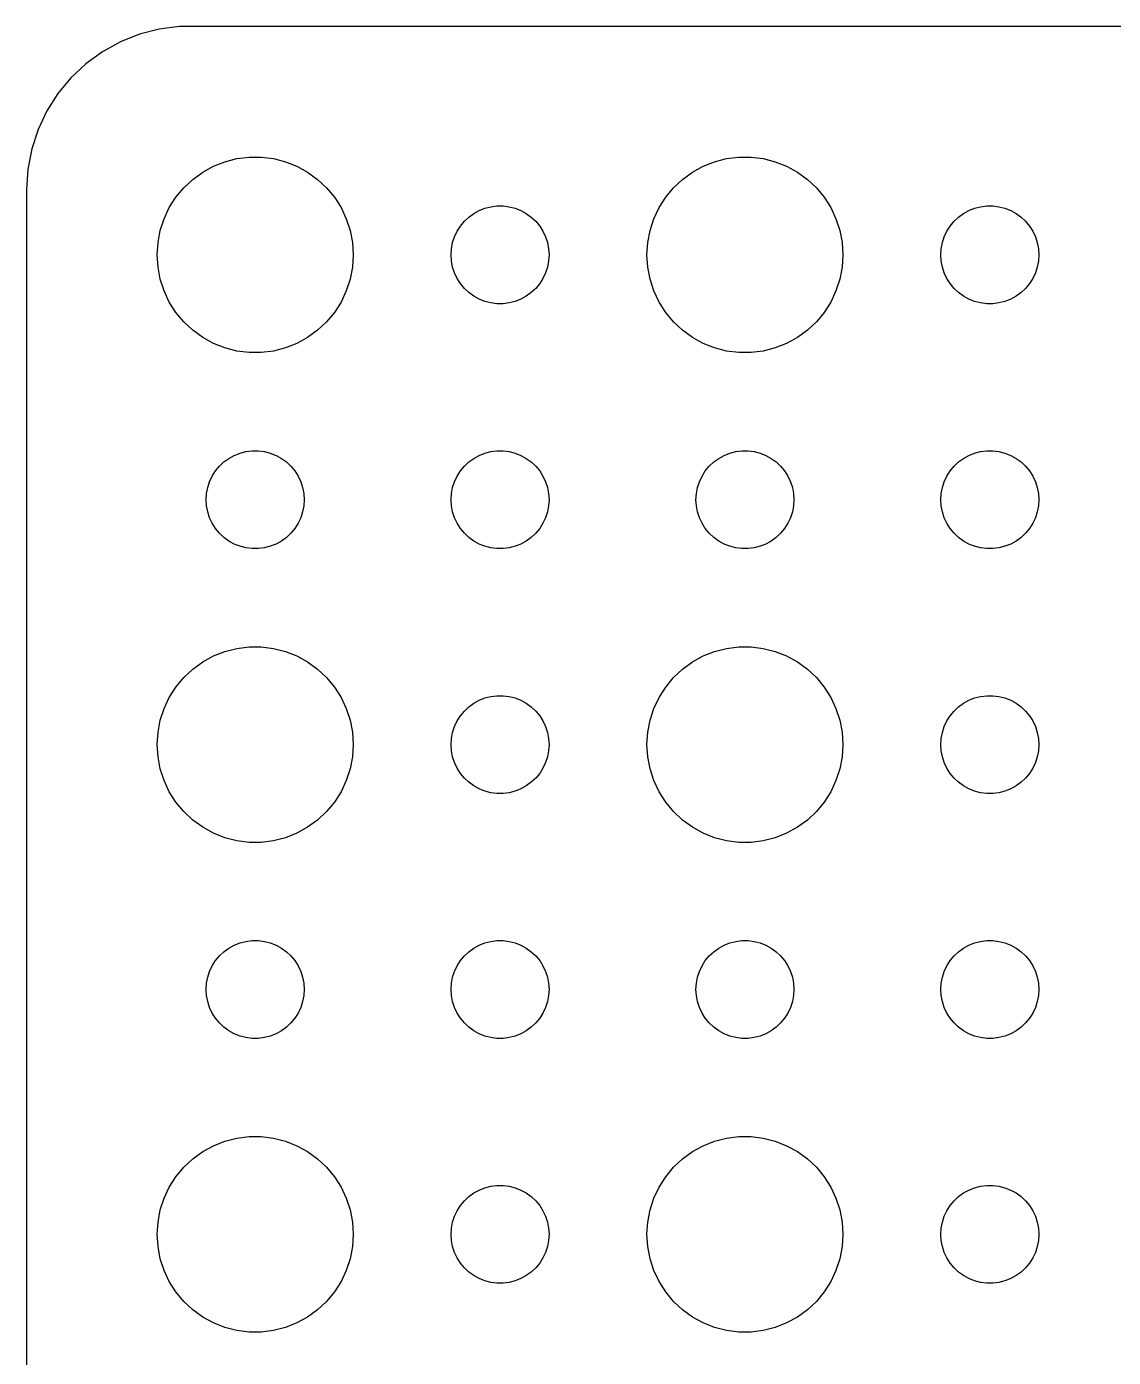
# Model space of a CAD drawing. Header units: metres. Extents: x -150 to 150, y -149 to 149.
# Drawn here: x -149.5 to -116.22, y 108.73 to 149.49 of the extents above; entities that cross this region are included whole.
import ezdxf

# ---------------------------------------------------------------- set-up
doc = ezdxf.new("R2010")
doc.units = ezdxf.units.M

msp = doc.modelspace()

# ---------------------------------------------------------------- linework, layer by layer
for p, q in [((-146.045, 149.255), (-146.629, 149.024)), ((-145.437, 149.411), (-146.045, 149.255)), ((-144.814, 149.49), (-145.437, 149.411)), ((144.814, 149.49), (-144.814, 149.49)), ((-146.629, 149.024), (-147.179, 148.722)), ((-147.179, 148.722), (-147.687, 148.353)), ((-147.687, 148.353), (-148.145, 147.923)), ((-148.145, 147.923), (-148.545, 147.439)), ((-148.545, 147.439), (-148.882, 146.909)), ((-148.882, 146.909), (-149.149, 146.341)), ((-149.149, 146.341), (-149.343, 145.743)), ((-149.343, 145.743), (-149.461, 145.127)), ((-149.461, 145.127), (-149.5, 144.5)), ((-144.107, 145.033), (-143.777, 145.214)), ((-143.777, 145.214), (-143.427, 145.353)), ((-143.427, 145.353), (-143.062, 145.447)), ((-143.062, 145.447), (-142.688, 145.494)), ((-142.688, 145.494), (-142.312, 145.494)), ((-142.312, 145.494), (-141.938, 145.447)), ((-141.938, 145.447), (-141.573, 145.353)), ((-141.573, 145.353), (-141.223, 145.214)), ((-141.223, 145.214), (-140.893, 145.033)), ((-129.107, 145.033), (-128.777, 145.214)), ((-128.777, 145.214), (-128.427, 145.353)), ((-128.427, 145.353), (-128.062, 145.447)), ((-128.062, 145.447), (-127.688, 145.494)), ((-127.688, 145.494), (-127.312, 145.494)), ((-127.312, 145.494), (-126.938, 145.447)), ((-126.938, 145.447), (-126.573, 145.353)), ((-126.573, 145.353), (-126.223, 145.214)), ((-126.223, 145.214), (-125.893, 145.033)), ((-144.687, 144.554), (-144.412, 144.812)), ((-144.412, 144.812), (-144.107, 145.033)), ((-140.893, 145.033), (-140.588, 144.812)), ((-140.588, 144.812), (-140.313, 144.554)), ((-129.687, 144.554), (-129.412, 144.812)), ((-129.412, 144.812), (-129.107, 145.033)), ((-125.893, 145.033), (-125.588, 144.812)), ((-125.588, 144.812), (-125.313, 144.554)), ((-149.5, 144.5), (-149.5, -144.5)), ((-144.927, 144.263), (-144.687, 144.554)), ((-140.313, 144.554), (-140.073, 144.263)), ((-129.927, 144.263), (-129.687, 144.554)), ((-125.313, 144.554), (-125.073, 144.263)), ((-145.289, 143.604), (-145.129, 143.945)), ((-145.129, 143.945), (-144.927, 144.263)), ((-140.073, 144.263), (-139.871, 143.945)), ((-139.871, 143.945), (-139.711, 143.604)), ((-135.639, 143.857), (-135.464, 143.927)), ((-135.464, 143.927), (-135.281, 143.973)), ((-135.281, 143.973), (-135.094, 143.997)), ((-135.094, 143.997), (-134.906, 143.997)), ((-134.906, 143.997), (-134.719, 143.973)), ((-134.719, 143.973), (-134.536, 143.927)), ((-134.536, 143.927), (-134.361, 143.857)), ((-130.289, 143.604), (-130.129, 143.945)), ((-130.129, 143.945), (-129.927, 144.263)), ((-125.073, 144.263), (-124.871, 143.945)), ((-124.871, 143.945), (-124.711, 143.604)), ((-120.639, 143.857), (-120.464, 143.927)), ((-120.464, 143.927), (-120.281, 143.973)), ((-120.281, 143.973), (-120.094, 143.997)), ((-120.094, 143.997), (-119.906, 143.997)), ((-119.906, 143.997), (-119.719, 143.973)), ((-119.719, 143.973), (-119.536, 143.927)), ((-119.536, 143.927), (-119.361, 143.857)), ((-145.406, 143.246), (-145.289, 143.604)), ((-139.711, 143.604), (-139.594, 143.246)), ((-136.214, 143.382), (-136.093, 143.527)), ((-136.093, 143.527), (-135.956, 143.656)), ((-135.956, 143.656), (-135.804, 143.766)), ((-135.804, 143.766), (-135.639, 143.857)), ((-134.361, 143.857), (-134.196, 143.766)), ((-134.196, 143.766), (-134.044, 143.656)), ((-134.044, 143.656), (-133.907, 143.527)), ((-133.907, 143.527), (-133.786, 143.382)), ((-130.406, 143.246), (-130.289, 143.604)), ((-124.711, 143.604), (-124.594, 143.246)), ((-121.214, 143.382), (-121.093, 143.527)), ((-121.093, 143.527), (-120.956, 143.656)), ((-120.956, 143.656), (-120.804, 143.766)), ((-120.804, 143.766), (-120.639, 143.857)), ((-119.361, 143.857), (-119.196, 143.766)), ((-119.196, 143.766), (-119.044, 143.656)), ((-119.044, 143.656), (-118.907, 143.527)), ((-118.907, 143.527), (-118.786, 143.382)), ((-145.476, 142.876), (-145.406, 143.246)), ((-139.594, 143.246), (-139.524, 142.876)), ((-136.395, 143.052), (-136.314, 143.223)), ((-136.314, 143.223), (-136.214, 143.382)), ((-133.786, 143.382), (-133.686, 143.223)), ((-133.686, 143.223), (-133.605, 143.052)), ((-130.476, 142.876), (-130.406, 143.246)), ((-124.594, 143.246), (-124.524, 142.876)), ((-121.395, 143.052), (-121.314, 143.223)), ((-121.314, 143.223), (-121.214, 143.382)), ((-118.786, 143.382), (-118.686, 143.223)), ((-118.686, 143.223), (-118.605, 143.052)), ((-145.5, 142.5), (-145.476, 142.876)), ((-139.524, 142.876), (-139.5, 142.5)), ((-136.5, 142.5), (-136.488, 142.688)), ((-136.488, 142.688), (-136.453, 142.873)), ((-136.453, 142.873), (-136.395, 143.052)), ((-133.605, 143.052), (-133.547, 142.873)), ((-133.547, 142.873), (-133.512, 142.688)), ((-133.512, 142.688), (-133.5, 142.5)), ((-130.5, 142.5), (-130.476, 142.876)), ((-124.524, 142.876), (-124.5, 142.5)), ((-121.5, 142.5), (-121.488, 142.688)), ((-121.488, 142.688), (-121.453, 142.873)), ((-121.453, 142.873), (-121.395, 143.052)), ((-118.605, 143.052), (-118.547, 142.873)), ((-118.547, 142.873), (-118.512, 142.688)), ((-118.512, 142.688), (-118.5, 142.5)), ((-145.476, 142.124), (-145.5, 142.5)), ((-139.5, 142.5), (-139.524, 142.124)), ((-136.488, 142.312), (-136.5, 142.5)), ((-136.453, 142.127), (-136.488, 142.312)), ((-133.512, 142.312), (-133.547, 142.127)), ((-133.5, 142.5), (-133.512, 142.312)), ((-130.476, 142.124), (-130.5, 142.5)), ((-124.5, 142.5), (-124.524, 142.124)), ((-121.488, 142.312), (-121.5, 142.5)), ((-121.453, 142.127), (-121.488, 142.312)), ((-118.512, 142.312), (-118.547, 142.127)), ((-118.5, 142.5), (-118.512, 142.312)), ((-145.406, 141.754), (-145.476, 142.124)), ((-139.524, 142.124), (-139.594, 141.754)), ((-136.395, 141.948), (-136.453, 142.127)), ((-136.314, 141.777), (-136.395, 141.948)), ((-133.605, 141.948), (-133.686, 141.777)), ((-133.547, 142.127), (-133.605, 141.948)), ((-130.406, 141.754), (-130.476, 142.124)), ((-124.524, 142.124), (-124.594, 141.754)), ((-121.395, 141.948), (-121.453, 142.127)), ((-121.314, 141.777), (-121.395, 141.948)), ((-118.605, 141.948), (-118.686, 141.777)), ((-118.547, 142.127), (-118.605, 141.948)), ((-145.289, 141.396), (-145.406, 141.754)), ((-139.594, 141.754), (-139.711, 141.396)), ((-136.214, 141.618), (-136.314, 141.777)), ((-136.093, 141.473), (-136.214, 141.618)), ((-135.956, 141.344), (-136.093, 141.473)), ((-133.907, 141.473), (-134.044, 141.344)), ((-133.786, 141.618), (-133.907, 141.473)), ((-133.686, 141.777), (-133.786, 141.618)), ((-130.289, 141.396), (-130.406, 141.754)), ((-124.594, 141.754), (-124.711, 141.396)), ((-121.214, 141.618), (-121.314, 141.777)), ((-121.093, 141.473), (-121.214, 141.618)), ((-120.956, 141.344), (-121.093, 141.473)), ((-118.907, 141.473), (-119.044, 141.344)), ((-118.786, 141.618), (-118.907, 141.473)), ((-118.686, 141.777), (-118.786, 141.618)), ((-145.129, 141.055), (-145.289, 141.396)), ((-144.927, 140.737), (-145.129, 141.055)), ((-139.871, 141.055), (-140.073, 140.737)), ((-139.711, 141.396), (-139.871, 141.055)), ((-135.804, 141.234), (-135.956, 141.344)), ((-135.639, 141.143), (-135.804, 141.234)), ((-135.464, 141.073), (-135.639, 141.143)), ((-135.281, 141.027), (-135.464, 141.073)), ((-135.094, 141.003), (-135.281, 141.027)), ((-134.719, 141.027), (-134.906, 141.003)), ((-134.536, 141.073), (-134.719, 141.027)), ((-134.361, 141.143), (-134.536, 141.073)), ((-134.196, 141.234), (-134.361, 141.143)), ((-134.044, 141.344), (-134.196, 141.234)), ((-130.129, 141.055), (-130.289, 141.396)), ((-129.927, 140.737), (-130.129, 141.055)), ((-124.871, 141.055), (-125.073, 140.737)), ((-124.711, 141.396), (-124.871, 141.055)), ((-120.804, 141.234), (-120.956, 141.344)), ((-120.639, 141.143), (-120.804, 141.234)), ((-120.464, 141.073), (-120.639, 141.143)), ((-120.281, 141.027), (-120.464, 141.073)), ((-120.094, 141.003), (-120.281, 141.027)), ((-119.719, 141.027), (-119.906, 141.003)), ((-119.536, 141.073), (-119.719, 141.027)), ((-119.361, 141.143), (-119.536, 141.073)), ((-119.196, 141.234), (-119.361, 141.143)), ((-119.044, 141.344), (-119.196, 141.234)), ((-144.687, 140.446), (-144.927, 140.737)), ((-140.073, 140.737), (-140.313, 140.446)), ((-134.906, 141.003), (-135.094, 141.003)), ((-129.687, 140.446), (-129.927, 140.737)), ((-125.073, 140.737), (-125.313, 140.446)), ((-119.906, 141.003), (-120.094, 141.003)), ((-144.412, 140.188), (-144.687, 140.446)), ((-140.313, 140.446), (-140.588, 140.188)), ((-129.412, 140.188), (-129.687, 140.446)), ((-125.313, 140.446), (-125.588, 140.188)), ((-144.107, 139.967), (-144.412, 140.188)), ((-143.777, 139.786), (-144.107, 139.967)), ((-140.893, 139.967), (-141.223, 139.786)), ((-140.588, 140.188), (-140.893, 139.967)), ((-129.107, 139.967), (-129.412, 140.188)), ((-128.777, 139.786), (-129.107, 139.967)), ((-125.893, 139.967), (-126.223, 139.786)), ((-125.588, 140.188), (-125.893, 139.967)), ((-143.427, 139.647), (-143.777, 139.786)), ((-143.062, 139.553), (-143.427, 139.647)), ((-142.688, 139.506), (-143.062, 139.553)), ((-142.312, 139.506), (-142.688, 139.506)), ((-141.938, 139.553), (-142.312, 139.506)), ((-141.573, 139.647), (-141.938, 139.553)), ((-141.223, 139.786), (-141.573, 139.647)), ((-128.427, 139.647), (-128.777, 139.786)), ((-128.062, 139.553), (-128.427, 139.647)), ((-127.688, 139.506), (-128.062, 139.553)), ((-127.312, 139.506), (-127.688, 139.506)), ((-126.938, 139.553), (-127.312, 139.506)), ((-126.573, 139.647), (-126.938, 139.553)), ((-126.223, 139.786), (-126.573, 139.647)), ((-143.593, 136.027), (-143.456, 136.156)), ((-143.456, 136.156), (-143.304, 136.266)), ((-143.304, 136.266), (-143.139, 136.357)), ((-143.139, 136.357), (-142.964, 136.427)), ((-142.964, 136.427), (-142.781, 136.473)), ((-142.781, 136.473), (-142.594, 136.497)), ((-142.594, 136.497), (-142.406, 136.497)), ((-142.406, 136.497), (-142.219, 136.473)), ((-142.219, 136.473), (-142.036, 136.427)), ((-142.036, 136.427), (-141.861, 136.357)), ((-141.861, 136.357), (-141.696, 136.266)), ((-141.696, 136.266), (-141.544, 136.156)), ((-141.544, 136.156), (-141.407, 136.027)), ((-136.093, 136.027), (-135.956, 136.156)), ((-135.956, 136.156), (-135.804, 136.266)), ((-135.804, 136.266), (-135.639, 136.357)), ((-135.639, 136.357), (-135.464, 136.427)), ((-135.464, 136.427), (-135.281, 136.473)), ((-135.281, 136.473), (-135.094, 136.497)), ((-135.094, 136.497), (-134.906, 136.497)), ((-134.906, 136.497), (-134.719, 136.473)), ((-134.719, 136.473), (-134.536, 136.427)), ((-134.536, 136.427), (-134.361, 136.357)), ((-134.361, 136.357), (-134.196, 136.266)), ((-134.196, 136.266), (-134.044, 136.156)), ((-134.044, 136.156), (-133.907, 136.027)), ((-128.593, 136.027), (-128.456, 136.156)), ((-128.456, 136.156), (-128.304, 136.266)), ((-128.304, 136.266), (-128.139, 136.357)), ((-128.139, 136.357), (-127.964, 136.427)), ((-127.964, 136.427), (-127.781, 136.473)), ((-127.781, 136.473), (-127.594, 136.497)), ((-127.594, 136.497), (-127.406, 136.497)), ((-127.406, 136.497), (-127.219, 136.473)), ((-127.219, 136.473), (-127.036, 136.427)), ((-127.036, 136.427), (-126.861, 136.357)), ((-126.861, 136.357), (-126.696, 136.266)), ((-126.696, 136.266), (-126.544, 136.156)), ((-126.544, 136.156), (-126.407, 136.027)), ((-121.093, 136.027), (-120.956, 136.156)), ((-120.956, 136.156), (-120.804, 136.266)), ((-120.804, 136.266), (-120.639, 136.357)), ((-120.639, 136.357), (-120.464, 136.427)), ((-120.464, 136.427), (-120.281, 136.473)), ((-120.281, 136.473), (-120.094, 136.497)), ((-120.094, 136.497), (-119.906, 136.497)), ((-119.906, 136.497), (-119.719, 136.473)), ((-119.719, 136.473), (-119.536, 136.427)), ((-119.536, 136.427), (-119.361, 136.357)), ((-119.361, 136.357), (-119.196, 136.266)), ((-119.196, 136.266), (-119.044, 136.156)), ((-119.044, 136.156), (-118.907, 136.027)), ((-143.814, 135.723), (-143.714, 135.882)), ((-143.714, 135.882), (-143.593, 136.027)), ((-141.407, 136.027), (-141.286, 135.882)), ((-141.286, 135.882), (-141.186, 135.723)), ((-136.314, 135.723), (-136.214, 135.882)), ((-136.214, 135.882), (-136.093, 136.027)), ((-133.907, 136.027), (-133.786, 135.882)), ((-133.786, 135.882), (-133.686, 135.723)), ((-128.814, 135.723), (-128.714, 135.882)), ((-128.714, 135.882), (-128.593, 136.027)), ((-126.407, 136.027), (-126.286, 135.882)), ((-126.286, 135.882), (-126.186, 135.723)), ((-121.314, 135.723), (-121.214, 135.882)), ((-121.214, 135.882), (-121.093, 136.027)), ((-118.907, 136.027), (-118.786, 135.882)), ((-118.786, 135.882), (-118.686, 135.723)), ((-143.988, 135.188), (-143.953, 135.373)), ((-143.953, 135.373), (-143.895, 135.552)), ((-143.895, 135.552), (-143.814, 135.723)), ((-141.186, 135.723), (-141.105, 135.552)), ((-141.105, 135.552), (-141.047, 135.373)), ((-141.047, 135.373), (-141.012, 135.188)), ((-136.488, 135.188), (-136.453, 135.373)), ((-136.453, 135.373), (-136.395, 135.552)), ((-136.395, 135.552), (-136.314, 135.723)), ((-133.686, 135.723), (-133.605, 135.552)), ((-133.605, 135.552), (-133.547, 135.373)), ((-133.547, 135.373), (-133.512, 135.188)), ((-128.988, 135.188), (-128.953, 135.373)), ((-128.953, 135.373), (-128.895, 135.552)), ((-128.895, 135.552), (-128.814, 135.723)), ((-126.186, 135.723), (-126.105, 135.552)), ((-126.105, 135.552), (-126.047, 135.373)), ((-126.047, 135.373), (-126.012, 135.188)), ((-121.488, 135.188), (-121.453, 135.373)), ((-121.453, 135.373), (-121.395, 135.552)), ((-121.395, 135.552), (-121.314, 135.723)), ((-118.686, 135.723), (-118.605, 135.552)), ((-118.605, 135.552), (-118.547, 135.373)), ((-118.547, 135.373), (-118.512, 135.188)), ((-144, 135), (-143.988, 135.188)), ((-143.988, 134.812), (-144, 135)), ((-141.012, 135.188), (-141, 135)), ((-141, 135), (-141.012, 134.812)), ((-136.5, 135), (-136.488, 135.188)), ((-136.488, 134.812), (-136.5, 135)), ((-133.512, 135.188), (-133.5, 135)), ((-133.5, 135), (-133.512, 134.812)), ((-129, 135), (-128.988, 135.188)), ((-128.988, 134.812), (-129, 135)), ((-126.012, 135.188), (-126, 135)), ((-126, 135), (-126.012, 134.812)), ((-121.5, 135), (-121.488, 135.188)), ((-121.488, 134.812), (-121.5, 135)), ((-118.512, 135.188), (-118.5, 135)), ((-118.5, 135), (-118.512, 134.812)), ((-143.953, 134.627), (-143.988, 134.812)), ((-143.895, 134.448), (-143.953, 134.627)), ((-141.047, 134.627), (-141.105, 134.448)), ((-141.012, 134.812), (-141.047, 134.627)), ((-136.453, 134.627), (-136.488, 134.812)), ((-136.395, 134.448), (-136.453, 134.627)), ((-133.547, 134.627), (-133.605, 134.448)), ((-133.512, 134.812), (-133.547, 134.627)), ((-128.953, 134.627), (-128.988, 134.812)), ((-128.895, 134.448), (-128.953, 134.627)), ((-126.047, 134.627), (-126.105, 134.448)), ((-126.012, 134.812), (-126.047, 134.627)), ((-121.453, 134.627), (-121.488, 134.812)), ((-121.395, 134.448), (-121.453, 134.627)), ((-118.547, 134.627), (-118.605, 134.448)), ((-118.512, 134.812), (-118.547, 134.627)), ((-143.814, 134.277), (-143.895, 134.448)), ((-143.714, 134.118), (-143.814, 134.277)), ((-143.593, 133.973), (-143.714, 134.118)), ((-141.286, 134.118), (-141.407, 133.973)), ((-141.186, 134.277), (-141.286, 134.118)), ((-141.105, 134.448), (-141.186, 134.277)), ((-136.314, 134.277), (-136.395, 134.448)), ((-136.214, 134.118), (-136.314, 134.277)), ((-136.093, 133.973), (-136.214, 134.118)), ((-133.786, 134.118), (-133.907, 133.973)), ((-133.686, 134.277), (-133.786, 134.118)), ((-133.605, 134.448), (-133.686, 134.277)), ((-128.814, 134.277), (-128.895, 134.448)), ((-128.714, 134.118), (-128.814, 134.277)), ((-128.593, 133.973), (-128.714, 134.118)), ((-126.286, 134.118), (-126.407, 133.973)), ((-126.186, 134.277), (-126.286, 134.118)), ((-126.105, 134.448), (-126.186, 134.277)), ((-121.314, 134.277), (-121.395, 134.448)), ((-121.214, 134.118), (-121.314, 134.277)), ((-121.093, 133.973), (-121.214, 134.118)), ((-118.786, 134.118), (-118.907, 133.973)), ((-118.686, 134.277), (-118.786, 134.118)), ((-118.605, 134.448), (-118.686, 134.277)), ((-143.456, 133.844), (-143.593, 133.973)), ((-143.304, 133.734), (-143.456, 133.844)), ((-143.139, 133.643), (-143.304, 133.734)), ((-141.696, 133.734), (-141.861, 133.643)), ((-141.544, 133.844), (-141.696, 133.734)), ((-141.407, 133.973), (-141.544, 133.844)), ((-135.956, 133.844), (-136.093, 133.973)), ((-135.804, 133.734), (-135.956, 133.844)), ((-135.639, 133.643), (-135.804, 133.734)), ((-134.196, 133.734), (-134.361, 133.643)), ((-134.044, 133.844), (-134.196, 133.734)), ((-133.907, 133.973), (-134.044, 133.844)), ((-128.456, 133.844), (-128.593, 133.973)), ((-128.304, 133.734), (-128.456, 133.844)), ((-128.139, 133.643), (-128.304, 133.734)), ((-126.696, 133.734), (-126.861, 133.643)), ((-126.544, 133.844), (-126.696, 133.734)), ((-126.407, 133.973), (-126.544, 133.844)), ((-120.956, 133.844), (-121.093, 133.973)), ((-120.804, 133.734), (-120.956, 133.844)), ((-120.639, 133.643), (-120.804, 133.734)), ((-119.196, 133.734), (-119.361, 133.643)), ((-119.044, 133.844), (-119.196, 133.734)), ((-118.907, 133.973), (-119.044, 133.844)), ((-142.964, 133.573), (-143.139, 133.643)), ((-142.781, 133.527), (-142.964, 133.573)), ((-142.594, 133.503), (-142.781, 133.527)), ((-142.406, 133.503), (-142.594, 133.503)), ((-142.219, 133.527), (-142.406, 133.503)), ((-142.036, 133.573), (-142.219, 133.527)), ((-141.861, 133.643), (-142.036, 133.573)), ((-135.464, 133.573), (-135.639, 133.643)), ((-135.281, 133.527), (-135.464, 133.573)), ((-135.094, 133.503), (-135.281, 133.527)), ((-134.906, 133.503), (-135.094, 133.503)), ((-134.719, 133.527), (-134.906, 133.503)), ((-134.536, 133.573), (-134.719, 133.527)), ((-134.361, 133.643), (-134.536, 133.573)), ((-127.964, 133.573), (-128.139, 133.643)), ((-127.781, 133.527), (-127.964, 133.573)), ((-127.594, 133.503), (-127.781, 133.527)), ((-127.406, 133.503), (-127.594, 133.503)), ((-127.219, 133.527), (-127.406, 133.503)), ((-127.036, 133.573), (-127.219, 133.527)), ((-126.861, 133.643), (-127.036, 133.573)), ((-120.464, 133.573), (-120.639, 133.643)), ((-120.281, 133.527), (-120.464, 133.573)), ((-120.094, 133.503), (-120.281, 133.527)), ((-119.906, 133.503), (-120.094, 133.503)), ((-119.719, 133.527), (-119.906, 133.503)), ((-119.536, 133.573), (-119.719, 133.527)), ((-119.361, 133.643), (-119.536, 133.573)), ((-143.427, 130.353), (-143.062, 130.447)), ((-143.062, 130.447), (-142.688, 130.494)), ((-142.688, 130.494), (-142.312, 130.494)), ((-142.312, 130.494), (-141.938, 130.447)), ((-141.938, 130.447), (-141.573, 130.353)), ((-128.427, 130.353), (-128.062, 130.447)), ((-128.062, 130.447), (-127.688, 130.494)), ((-127.688, 130.494), (-127.312, 130.494)), ((-127.312, 130.494), (-126.938, 130.447)), ((-126.938, 130.447), (-126.573, 130.353)), ((-144.412, 129.812), (-144.107, 130.033)), ((-144.107, 130.033), (-143.777, 130.214)), ((-143.777, 130.214), (-143.427, 130.353)), ((-141.573, 130.353), (-141.223, 130.214)), ((-141.223, 130.214), (-140.893, 130.033)), ((-140.893, 130.033), (-140.588, 129.812)), ((-129.412, 129.812), (-129.107, 130.033)), ((-129.107, 130.033), (-128.777, 130.214)), ((-128.777, 130.214), (-128.427, 130.353)), ((-126.573, 130.353), (-126.223, 130.214)), ((-126.223, 130.214), (-125.893, 130.033)), ((-125.893, 130.033), (-125.588, 129.812)), ((-144.687, 129.554), (-144.412, 129.812)), ((-140.588, 129.812), (-140.313, 129.554)), ((-129.687, 129.554), (-129.412, 129.812)), ((-125.588, 129.812), (-125.313, 129.554)), ((-145.129, 128.945), (-144.927, 129.263)), ((-144.927, 129.263), (-144.687, 129.554)), ((-140.313, 129.554), (-140.073, 129.263)), ((-140.073, 129.263), (-139.871, 128.945)), ((-130.129, 128.945), (-129.927, 129.263)), ((-129.927, 129.263), (-129.687, 129.554)), ((-125.313, 129.554), (-125.073, 129.263)), ((-125.073, 129.263), (-124.871, 128.945)), ((-145.289, 128.604), (-145.129, 128.945)), ((-139.871, 128.945), (-139.711, 128.604)), ((-135.804, 128.766), (-135.639, 128.857)), ((-135.639, 128.857), (-135.464, 128.927)), ((-135.464, 128.927), (-135.281, 128.973)), ((-135.281, 128.973), (-135.094, 128.997)), ((-135.094, 128.997), (-134.906, 128.997)), ((-134.906, 128.997), (-134.719, 128.973)), ((-134.719, 128.973), (-134.536, 128.927)), ((-134.536, 128.927), (-134.361, 128.857)), ((-134.361, 128.857), (-134.196, 128.766)), ((-130.289, 128.604), (-130.129, 128.945)), ((-124.871, 128.945), (-124.711, 128.604)), ((-120.804, 128.766), (-120.639, 128.857)), ((-120.639, 128.857), (-120.464, 128.927)), ((-120.464, 128.927), (-120.281, 128.973)), ((-120.281, 128.973), (-120.094, 128.997)), ((-120.094, 128.997), (-119.906, 128.997)), ((-119.906, 128.997), (-119.719, 128.973)), ((-119.719, 128.973), (-119.536, 128.927)), ((-119.536, 128.927), (-119.361, 128.857)), ((-119.361, 128.857), (-119.196, 128.766)), ((-145.406, 128.246), (-145.289, 128.604)), ((-139.711, 128.604), (-139.594, 128.246)), ((-136.214, 128.382), (-136.093, 128.527)), ((-136.093, 128.527), (-135.956, 128.656)), ((-135.956, 128.656), (-135.804, 128.766)), ((-134.196, 128.766), (-134.044, 128.656)), ((-134.044, 128.656), (-133.907, 128.527)), ((-133.907, 128.527), (-133.786, 128.382)), ((-130.406, 128.246), (-130.289, 128.604)), ((-124.711, 128.604), (-124.594, 128.246)), ((-121.214, 128.382), (-121.093, 128.527)), ((-121.093, 128.527), (-120.956, 128.656)), ((-120.956, 128.656), (-120.804, 128.766)), ((-119.196, 128.766), (-119.044, 128.656)), ((-119.044, 128.656), (-118.907, 128.527)), ((-118.907, 128.527), (-118.786, 128.382)), ((-145.476, 127.876), (-145.406, 128.246)), ((-139.594, 128.246), (-139.524, 127.876)), ((-136.453, 127.873), (-136.395, 128.052)), ((-136.395, 128.052), (-136.314, 128.223)), ((-136.314, 128.223), (-136.214, 128.382)), ((-133.786, 128.382), (-133.686, 128.223)), ((-133.686, 128.223), (-133.605, 128.052)), ((-133.605, 128.052), (-133.547, 127.873)), ((-130.476, 127.876), (-130.406, 128.246)), ((-124.594, 128.246), (-124.524, 127.876)), ((-121.453, 127.873), (-121.395, 128.052)), ((-121.395, 128.052), (-121.314, 128.223)), ((-121.314, 128.223), (-121.214, 128.382)), ((-118.786, 128.382), (-118.686, 128.223)), ((-118.686, 128.223), (-118.605, 128.052)), ((-118.605, 128.052), (-118.547, 127.873)), ((-145.5, 127.5), (-145.476, 127.876)), ((-139.524, 127.876), (-139.5, 127.5)), ((-136.5, 127.5), (-136.488, 127.688)), ((-136.488, 127.688), (-136.453, 127.873)), ((-133.547, 127.873), (-133.512, 127.688)), ((-133.512, 127.688), (-133.5, 127.5)), ((-130.5, 127.5), (-130.476, 127.876)), ((-124.524, 127.876), (-124.5, 127.5)), ((-121.5, 127.5), (-121.488, 127.688)), ((-121.488, 127.688), (-121.453, 127.873)), ((-118.547, 127.873), (-118.512, 127.688)), ((-118.512, 127.688), (-118.5, 127.5)), ((-145.476, 127.124), (-145.5, 127.5)), ((-139.5, 127.5), (-139.524, 127.124)), ((-136.488, 127.312), (-136.5, 127.5)), ((-136.453, 127.127), (-136.488, 127.312)), ((-133.512, 127.312), (-133.547, 127.127)), ((-133.5, 127.5), (-133.512, 127.312)), ((-130.476, 127.124), (-130.5, 127.5)), ((-124.5, 127.5), (-124.524, 127.124)), ((-121.488, 127.312), (-121.5, 127.5)), ((-121.453, 127.127), (-121.488, 127.312)), ((-118.512, 127.312), (-118.547, 127.127)), ((-118.5, 127.5), (-118.512, 127.312)), ((-145.406, 126.754), (-145.476, 127.124)), ((-139.524, 127.124), (-139.594, 126.754)), ((-136.395, 126.948), (-136.453, 127.127)), ((-136.314, 126.777), (-136.395, 126.948)), ((-136.214, 126.618), (-136.314, 126.777)), ((-133.686, 126.777), (-133.786, 126.618)), ((-133.605, 126.948), (-133.686, 126.777)), ((-133.547, 127.127), (-133.605, 126.948)), ((-130.406, 126.754), (-130.476, 127.124)), ((-124.524, 127.124), (-124.594, 126.754)), ((-121.395, 126.948), (-121.453, 127.127)), ((-121.314, 126.777), (-121.395, 126.948)), ((-121.214, 126.618), (-121.314, 126.777)), ((-118.686, 126.777), (-118.786, 126.618)), ((-118.605, 126.948), (-118.686, 126.777)), ((-118.547, 127.127), (-118.605, 126.948)), ((-145.289, 126.396), (-145.406, 126.754)), ((-145.129, 126.055), (-145.289, 126.396)), ((-139.711, 126.396), (-139.871, 126.055)), ((-139.594, 126.754), (-139.711, 126.396)), ((-136.093, 126.473), (-136.214, 126.618)), ((-135.956, 126.344), (-136.093, 126.473)), ((-133.907, 126.473), (-134.044, 126.344)), ((-133.786, 126.618), (-133.907, 126.473)), ((-130.289, 126.396), (-130.406, 126.754)), ((-130.129, 126.055), (-130.289, 126.396)), ((-124.711, 126.396), (-124.871, 126.055)), ((-124.594, 126.754), (-124.711, 126.396)), ((-121.093, 126.473), (-121.214, 126.618)), ((-120.956, 126.344), (-121.093, 126.473)), ((-118.907, 126.473), (-119.044, 126.344)), ((-118.786, 126.618), (-118.907, 126.473)), ((-144.927, 125.737), (-145.129, 126.055)), ((-139.871, 126.055), (-140.073, 125.737)), ((-135.804, 126.234), (-135.956, 126.344)), ((-135.639, 126.143), (-135.804, 126.234)), ((-135.464, 126.073), (-135.639, 126.143)), ((-135.281, 126.027), (-135.464, 126.073)), ((-135.094, 126.003), (-135.281, 126.027)), ((-134.906, 126.003), (-135.094, 126.003)), ((-134.719, 126.027), (-134.906, 126.003)), ((-134.536, 126.073), (-134.719, 126.027)), ((-134.361, 126.143), (-134.536, 126.073)), ((-134.196, 126.234), (-134.361, 126.143)), ((-134.044, 126.344), (-134.196, 126.234)), ((-129.927, 125.737), (-130.129, 126.055)), ((-124.871, 126.055), (-125.073, 125.737)), ((-120.804, 126.234), (-120.956, 126.344)), ((-120.639, 126.143), (-120.804, 126.234)), ((-120.464, 126.073), (-120.639, 126.143)), ((-120.281, 126.027), (-120.464, 126.073)), ((-120.094, 126.003), (-120.281, 126.027)), ((-119.906, 126.003), (-120.094, 126.003)), ((-119.719, 126.027), (-119.906, 126.003)), ((-119.536, 126.073), (-119.719, 126.027)), ((-119.361, 126.143), (-119.536, 126.073)), ((-119.196, 126.234), (-119.361, 126.143)), ((-119.044, 126.344), (-119.196, 126.234)), ((-144.687, 125.446), (-144.927, 125.737)), ((-140.073, 125.737), (-140.313, 125.446)), ((-129.687, 125.446), (-129.927, 125.737)), ((-125.073, 125.737), (-125.313, 125.446)), ((-144.412, 125.188), (-144.687, 125.446)), ((-144.107, 124.967), (-144.412, 125.188)), ((-140.588, 125.188), (-140.893, 124.967)), ((-140.313, 125.446), (-140.588, 125.188)), ((-129.412, 125.188), (-129.687, 125.446)), ((-129.107, 124.967), (-129.412, 125.188)), ((-125.588, 125.188), (-125.893, 124.967)), ((-125.313, 125.446), (-125.588, 125.188)), ((-143.777, 124.786), (-144.107, 124.967)), ((-143.427, 124.647), (-143.777, 124.786)), ((-141.223, 124.786), (-141.573, 124.647)), ((-140.893, 124.967), (-141.223, 124.786)), ((-128.777, 124.786), (-129.107, 124.967)), ((-128.427, 124.647), (-128.777, 124.786)), ((-126.223, 124.786), (-126.573, 124.647)), ((-125.893, 124.967), (-126.223, 124.786)), ((-143.062, 124.553), (-143.427, 124.647)), ((-142.688, 124.506), (-143.062, 124.553)), ((-142.312, 124.506), (-142.688, 124.506)), ((-141.938, 124.553), (-142.312, 124.506)), ((-141.573, 124.647), (-141.938, 124.553)), ((-128.062, 124.553), (-128.427, 124.647)), ((-127.688, 124.506), (-128.062, 124.553)), ((-127.312, 124.506), (-127.688, 124.506)), ((-126.938, 124.553), (-127.312, 124.506)), ((-126.573, 124.647), (-126.938, 124.553)), ((-142.964, 121.427), (-142.781, 121.473)), ((-142.781, 121.473), (-142.594, 121.497)), ((-142.594, 121.497), (-142.406, 121.497)), ((-142.406, 121.497), (-142.219, 121.473)), ((-142.219, 121.473), (-142.036, 121.427)), ((-135.464, 121.427), (-135.281, 121.473)), ((-135.281, 121.473), (-135.094, 121.497)), ((-135.094, 121.497), (-134.906, 121.497)), ((-134.906, 121.497), (-134.719, 121.473)), ((-134.719, 121.473), (-134.536, 121.427)), ((-127.964, 121.427), (-127.781, 121.473)), ((-127.781, 121.473), (-127.594, 121.497)), ((-127.594, 121.497), (-127.406, 121.497)), ((-127.406, 121.497), (-127.219, 121.473)), ((-127.219, 121.473), (-127.036, 121.427)), ((-120.464, 121.427), (-120.281, 121.473)), ((-120.281, 121.473), (-120.094, 121.497)), ((-120.094, 121.497), (-119.906, 121.497)), ((-119.906, 121.497), (-119.719, 121.473)), ((-119.719, 121.473), (-119.536, 121.427)), ((-143.593, 121.027), (-143.456, 121.156)), ((-143.456, 121.156), (-143.304, 121.266)), ((-143.304, 121.266), (-143.139, 121.357)), ((-143.139, 121.357), (-142.964, 121.427)), ((-142.036, 121.427), (-141.861, 121.357)), ((-141.861, 121.357), (-141.696, 121.266)), ((-141.696, 121.266), (-141.544, 121.156)), ((-141.544, 121.156), (-141.407, 121.027)), ((-136.093, 121.027), (-135.956, 121.156)), ((-135.956, 121.156), (-135.804, 121.266)), ((-135.804, 121.266), (-135.639, 121.357)), ((-135.639, 121.357), (-135.464, 121.427)), ((-134.536, 121.427), (-134.361, 121.357)), ((-134.361, 121.357), (-134.196, 121.266)), ((-134.196, 121.266), (-134.044, 121.156)), ((-134.044, 121.156), (-133.907, 121.027)), ((-128.593, 121.027), (-128.456, 121.156)), ((-128.456, 121.156), (-128.304, 121.266)), ((-128.304, 121.266), (-128.139, 121.357)), ((-128.139, 121.357), (-127.964, 121.427)), ((-127.036, 121.427), (-126.861, 121.357)), ((-126.861, 121.357), (-126.696, 121.266)), ((-126.696, 121.266), (-126.544, 121.156)), ((-126.544, 121.156), (-126.407, 121.027)), ((-121.093, 121.027), (-120.956, 121.156)), ((-120.956, 121.156), (-120.804, 121.266)), ((-120.804, 121.266), (-120.639, 121.357)), ((-120.639, 121.357), (-120.464, 121.427)), ((-119.536, 121.427), (-119.361, 121.357)), ((-119.361, 121.357), (-119.196, 121.266)), ((-119.196, 121.266), (-119.044, 121.156)), ((-119.044, 121.156), (-118.907, 121.027)), ((-143.895, 120.552), (-143.814, 120.723)), ((-143.814, 120.723), (-143.714, 120.882)), ((-143.714, 120.882), (-143.593, 121.027)), ((-141.407, 121.027), (-141.286, 120.882)), ((-141.286, 120.882), (-141.186, 120.723)), ((-141.186, 120.723), (-141.105, 120.552)), ((-136.395, 120.552), (-136.314, 120.723)), ((-136.314, 120.723), (-136.214, 120.882)), ((-136.214, 120.882), (-136.093, 121.027)), ((-133.907, 121.027), (-133.786, 120.882)), ((-133.786, 120.882), (-133.686, 120.723)), ((-133.686, 120.723), (-133.605, 120.552)), ((-128.895, 120.552), (-128.814, 120.723)), ((-128.814, 120.723), (-128.714, 120.882)), ((-128.714, 120.882), (-128.593, 121.027)), ((-126.407, 121.027), (-126.286, 120.882)), ((-126.286, 120.882), (-126.186, 120.723)), ((-126.186, 120.723), (-126.105, 120.552)), ((-121.395, 120.552), (-121.314, 120.723)), ((-121.314, 120.723), (-121.214, 120.882)), ((-121.214, 120.882), (-121.093, 121.027)), ((-118.907, 121.027), (-118.786, 120.882)), ((-118.786, 120.882), (-118.686, 120.723)), ((-118.686, 120.723), (-118.605, 120.552)), ((-143.988, 120.188), (-143.953, 120.373)), ((-143.953, 120.373), (-143.895, 120.552)), ((-141.105, 120.552), (-141.047, 120.373)), ((-141.047, 120.373), (-141.012, 120.188)), ((-136.488, 120.188), (-136.453, 120.373)), ((-136.453, 120.373), (-136.395, 120.552)), ((-133.605, 120.552), (-133.547, 120.373)), ((-133.547, 120.373), (-133.512, 120.188)), ((-128.988, 120.188), (-128.953, 120.373)), ((-128.953, 120.373), (-128.895, 120.552)), ((-126.105, 120.552), (-126.047, 120.373)), ((-126.047, 120.373), (-126.012, 120.188)), ((-121.488, 120.188), (-121.453, 120.373)), ((-121.453, 120.373), (-121.395, 120.552)), ((-118.605, 120.552), (-118.547, 120.373)), ((-118.547, 120.373), (-118.512, 120.188)), ((-144, 120), (-143.988, 120.188)), ((-143.988, 119.812), (-144, 120)), ((-141.012, 120.188), (-141, 120)), ((-141, 120), (-141.012, 119.812)), ((-136.5, 120), (-136.488, 120.188)), ((-136.488, 119.812), (-136.5, 120)), ((-133.512, 120.188), (-133.5, 120)), ((-133.5, 120), (-133.512, 119.812)), ((-129, 120), (-128.988, 120.188)), ((-128.988, 119.812), (-129, 120)), ((-126.012, 120.188), (-126, 120)), ((-126, 120), (-126.012, 119.812)), ((-121.5, 120), (-121.488, 120.188)), ((-121.488, 119.812), (-121.5, 120)), ((-118.512, 120.188), (-118.5, 120)), ((-118.5, 120), (-118.512, 119.812)), ((-143.953, 119.627), (-143.988, 119.812)), ((-143.895, 119.448), (-143.953, 119.627)), ((-143.814, 119.277), (-143.895, 119.448)), ((-141.105, 119.448), (-141.186, 119.277)), ((-141.047, 119.627), (-141.105, 119.448)), ((-141.012, 119.812), (-141.047, 119.627)), ((-136.453, 119.627), (-136.488, 119.812)), ((-136.395, 119.448), (-136.453, 119.627)), ((-136.314, 119.277), (-136.395, 119.448)), ((-133.605, 119.448), (-133.686, 119.277)), ((-133.547, 119.627), (-133.605, 119.448)), ((-133.512, 119.812), (-133.547, 119.627)), ((-128.953, 119.627), (-128.988, 119.812)), ((-128.895, 119.448), (-128.953, 119.627)), ((-128.814, 119.277), (-128.895, 119.448)), ((-126.105, 119.448), (-126.186, 119.277)), ((-126.047, 119.627), (-126.105, 119.448)), ((-126.012, 119.812), (-126.047, 119.627)), ((-121.453, 119.627), (-121.488, 119.812)), ((-121.395, 119.448), (-121.453, 119.627)), ((-121.314, 119.277), (-121.395, 119.448)), ((-118.605, 119.448), (-118.686, 119.277)), ((-118.547, 119.627), (-118.605, 119.448)), ((-118.512, 119.812), (-118.547, 119.627)), ((-143.714, 119.118), (-143.814, 119.277)), ((-143.593, 118.973), (-143.714, 119.118)), ((-141.286, 119.118), (-141.407, 118.973)), ((-141.186, 119.277), (-141.286, 119.118)), ((-136.214, 119.118), (-136.314, 119.277)), ((-136.093, 118.973), (-136.214, 119.118)), ((-133.786, 119.118), (-133.907, 118.973)), ((-133.686, 119.277), (-133.786, 119.118)), ((-128.714, 119.118), (-128.814, 119.277)), ((-128.593, 118.973), (-128.714, 119.118)), ((-126.286, 119.118), (-126.407, 118.973)), ((-126.186, 119.277), (-126.286, 119.118)), ((-121.214, 119.118), (-121.314, 119.277)), ((-121.093, 118.973), (-121.214, 119.118)), ((-118.786, 119.118), (-118.907, 118.973)), ((-118.686, 119.277), (-118.786, 119.118)), ((-143.456, 118.844), (-143.593, 118.973)), ((-143.304, 118.734), (-143.456, 118.844)), ((-143.139, 118.643), (-143.304, 118.734)), ((-142.964, 118.573), (-143.139, 118.643)), ((-141.861, 118.643), (-142.036, 118.573)), ((-141.696, 118.734), (-141.861, 118.643)), ((-141.544, 118.844), (-141.696, 118.734)), ((-141.407, 118.973), (-141.544, 118.844)), ((-135.956, 118.844), (-136.093, 118.973)), ((-135.804, 118.734), (-135.956, 118.844)), ((-135.639, 118.643), (-135.804, 118.734)), ((-135.464, 118.573), (-135.639, 118.643)), ((-134.361, 118.643), (-134.536, 118.573)), ((-134.196, 118.734), (-134.361, 118.643)), ((-134.044, 118.844), (-134.196, 118.734)), ((-133.907, 118.973), (-134.044, 118.844)), ((-128.456, 118.844), (-128.593, 118.973)), ((-128.304, 118.734), (-128.456, 118.844)), ((-128.139, 118.643), (-128.304, 118.734)), ((-127.964, 118.573), (-128.139, 118.643)), ((-126.861, 118.643), (-127.036, 118.573)), ((-126.696, 118.734), (-126.861, 118.643)), ((-126.544, 118.844), (-126.696, 118.734)), ((-126.407, 118.973), (-126.544, 118.844)), ((-120.956, 118.844), (-121.093, 118.973)), ((-120.804, 118.734), (-120.956, 118.844)), ((-120.639, 118.643), (-120.804, 118.734)), ((-120.464, 118.573), (-120.639, 118.643)), ((-119.361, 118.643), (-119.536, 118.573)), ((-119.196, 118.734), (-119.361, 118.643)), ((-119.044, 118.844), (-119.196, 118.734)), ((-118.907, 118.973), (-119.044, 118.844)), ((-142.781, 118.527), (-142.964, 118.573)), ((-142.594, 118.503), (-142.781, 118.527)), ((-142.406, 118.503), (-142.594, 118.503)), ((-142.219, 118.527), (-142.406, 118.503)), ((-142.036, 118.573), (-142.219, 118.527)), ((-135.281, 118.527), (-135.464, 118.573)), ((-135.094, 118.503), (-135.281, 118.527)), ((-134.906, 118.503), (-135.094, 118.503)), ((-134.719, 118.527), (-134.906, 118.503)), ((-134.536, 118.573), (-134.719, 118.527)), ((-127.781, 118.527), (-127.964, 118.573)), ((-127.594, 118.503), (-127.781, 118.527)), ((-127.406, 118.503), (-127.594, 118.503)), ((-127.219, 118.527), (-127.406, 118.503)), ((-127.036, 118.573), (-127.219, 118.527)), ((-120.281, 118.527), (-120.464, 118.573)), ((-120.094, 118.503), (-120.281, 118.527)), ((-119.906, 118.503), (-120.094, 118.503)), ((-119.719, 118.527), (-119.906, 118.503)), ((-119.536, 118.573), (-119.719, 118.527)), ((-143.777, 115.214), (-143.427, 115.353)), ((-143.427, 115.353), (-143.062, 115.447)), ((-143.062, 115.447), (-142.688, 115.494)), ((-142.688, 115.494), (-142.312, 115.494)), ((-142.312, 115.494), (-141.938, 115.447)), ((-141.938, 115.447), (-141.573, 115.353)), ((-141.573, 115.353), (-141.223, 115.214)), ((-128.777, 115.214), (-128.427, 115.353)), ((-128.427, 115.353), (-128.062, 115.447)), ((-128.062, 115.447), (-127.688, 115.494)), ((-127.688, 115.494), (-127.312, 115.494)), ((-127.312, 115.494), (-126.938, 115.447)), ((-126.938, 115.447), (-126.573, 115.353)), ((-126.573, 115.353), (-126.223, 115.214)), ((-144.412, 114.812), (-144.107, 115.033)), ((-144.107, 115.033), (-143.777, 115.214)), ((-141.223, 115.214), (-140.893, 115.033)), ((-140.893, 115.033), (-140.588, 114.812)), ((-129.412, 114.812), (-129.107, 115.033)), ((-129.107, 115.033), (-128.777, 115.214)), ((-126.223, 115.214), (-125.893, 115.033)), ((-125.893, 115.033), (-125.588, 114.812)), ((-144.927, 114.263), (-144.687, 114.554)), ((-144.687, 114.554), (-144.412, 114.812)), ((-140.588, 114.812), (-140.313, 114.554)), ((-140.313, 114.554), (-140.073, 114.263)), ((-129.927, 114.263), (-129.687, 114.554)), ((-129.687, 114.554), (-129.412, 114.812)), ((-125.588, 114.812), (-125.313, 114.554)), ((-125.313, 114.554), (-125.073, 114.263)), ((-145.129, 113.945), (-144.927, 114.263)), ((-140.073, 114.263), (-139.871, 113.945)), ((-130.129, 113.945), (-129.927, 114.263)), ((-125.073, 114.263), (-124.871, 113.945)), ((-145.289, 113.604), (-145.129, 113.945)), ((-139.871, 113.945), (-139.711, 113.604)), ((-135.956, 113.656), (-135.804, 113.766)), ((-135.804, 113.766), (-135.639, 113.857)), ((-135.639, 113.857), (-135.464, 113.927)), ((-135.464, 113.927), (-135.281, 113.973)), ((-135.281, 113.973), (-135.094, 113.997)), ((-135.094, 113.997), (-134.906, 113.997)), ((-134.906, 113.997), (-134.719, 113.973)), ((-134.719, 113.973), (-134.536, 113.927)), ((-134.536, 113.927), (-134.361, 113.857)), ((-134.361, 113.857), (-134.196, 113.766)), ((-134.196, 113.766), (-134.044, 113.656)), ((-130.289, 113.604), (-130.129, 113.945)), ((-124.871, 113.945), (-124.711, 113.604)), ((-120.956, 113.656), (-120.804, 113.766)), ((-120.804, 113.766), (-120.639, 113.857)), ((-120.639, 113.857), (-120.464, 113.927)), ((-120.464, 113.927), (-120.281, 113.973)), ((-120.281, 113.973), (-120.094, 113.997)), ((-120.094, 113.997), (-119.906, 113.997)), ((-119.906, 113.997), (-119.719, 113.973)), ((-119.719, 113.973), (-119.536, 113.927)), ((-119.536, 113.927), (-119.361, 113.857)), ((-119.361, 113.857), (-119.196, 113.766)), ((-119.196, 113.766), (-119.044, 113.656)), ((-145.406, 113.246), (-145.289, 113.604)), ((-139.711, 113.604), (-139.594, 113.246)), ((-136.314, 113.223), (-136.214, 113.382)), ((-136.214, 113.382), (-136.093, 113.527)), ((-136.093, 113.527), (-135.956, 113.656)), ((-134.044, 113.656), (-133.907, 113.527)), ((-133.907, 113.527), (-133.786, 113.382)), ((-133.786, 113.382), (-133.686, 113.223)), ((-130.406, 113.246), (-130.289, 113.604)), ((-124.711, 113.604), (-124.594, 113.246)), ((-121.314, 113.223), (-121.214, 113.382)), ((-121.214, 113.382), (-121.093, 113.527)), ((-121.093, 113.527), (-120.956, 113.656)), ((-119.044, 113.656), (-118.907, 113.527)), ((-118.907, 113.527), (-118.786, 113.382)), ((-118.786, 113.382), (-118.686, 113.223)), ((-145.476, 112.876), (-145.406, 113.246)), ((-139.594, 113.246), (-139.524, 112.876)), ((-136.453, 112.873), (-136.395, 113.052)), ((-136.395, 113.052), (-136.314, 113.223)), ((-133.686, 113.223), (-133.605, 113.052)), ((-133.605, 113.052), (-133.547, 112.873)), ((-130.476, 112.876), (-130.406, 113.246)), ((-124.594, 113.246), (-124.524, 112.876)), ((-121.453, 112.873), (-121.395, 113.052)), ((-121.395, 113.052), (-121.314, 113.223)), ((-118.686, 113.223), (-118.605, 113.052)), ((-118.605, 113.052), (-118.547, 112.873)), ((-145.5, 112.5), (-145.476, 112.876)), ((-145.476, 112.124), (-145.5, 112.5)), ((-139.524, 112.876), (-139.5, 112.5)), ((-139.5, 112.5), (-139.524, 112.124)), ((-136.5, 112.5), (-136.488, 112.688)), ((-136.488, 112.312), (-136.5, 112.5)), ((-136.488, 112.688), (-136.453, 112.873)), ((-133.547, 112.873), (-133.512, 112.688)), ((-133.512, 112.688), (-133.5, 112.5)), ((-133.5, 112.5), (-133.512, 112.312)), ((-130.5, 112.5), (-130.476, 112.876)), ((-130.476, 112.124), (-130.5, 112.5)), ((-124.524, 112.876), (-124.5, 112.5)), ((-124.5, 112.5), (-124.524, 112.124)), ((-121.5, 112.5), (-121.488, 112.688)), ((-121.488, 112.312), (-121.5, 112.5)), ((-121.488, 112.688), (-121.453, 112.873)), ((-118.547, 112.873), (-118.512, 112.688)), ((-118.512, 112.688), (-118.5, 112.5)), ((-118.5, 112.5), (-118.512, 112.312)), ((-145.406, 111.754), (-145.476, 112.124)), ((-139.524, 112.124), (-139.594, 111.754)), ((-136.453, 112.127), (-136.488, 112.312)), ((-136.395, 111.948), (-136.453, 112.127)), ((-133.547, 112.127), (-133.605, 111.948)), ((-133.512, 112.312), (-133.547, 112.127)), ((-130.406, 111.754), (-130.476, 112.124)), ((-124.524, 112.124), (-124.594, 111.754)), ((-121.453, 112.127), (-121.488, 112.312)), ((-121.395, 111.948), (-121.453, 112.127)), ((-118.547, 112.127), (-118.605, 111.948)), ((-118.512, 112.312), (-118.547, 112.127)), ((-145.289, 111.396), (-145.406, 111.754)), ((-139.594, 111.754), (-139.711, 111.396)), ((-136.314, 111.777), (-136.395, 111.948)), ((-136.214, 111.618), (-136.314, 111.777)), ((-133.686, 111.777), (-133.786, 111.618)), ((-133.605, 111.948), (-133.686, 111.777)), ((-130.289, 111.396), (-130.406, 111.754)), ((-124.594, 111.754), (-124.711, 111.396)), ((-121.314, 111.777), (-121.395, 111.948)), ((-121.214, 111.618), (-121.314, 111.777)), ((-118.686, 111.777), (-118.786, 111.618)), ((-118.605, 111.948), (-118.686, 111.777)), ((-145.129, 111.055), (-145.289, 111.396)), ((-139.711, 111.396), (-139.871, 111.055)), ((-136.093, 111.473), (-136.214, 111.618)), ((-135.956, 111.344), (-136.093, 111.473)), ((-135.804, 111.234), (-135.956, 111.344)), ((-134.044, 111.344), (-134.196, 111.234)), ((-133.907, 111.473), (-134.044, 111.344)), ((-133.786, 111.618), (-133.907, 111.473)), ((-130.129, 111.055), (-130.289, 111.396)), ((-124.711, 111.396), (-124.871, 111.055)), ((-121.093, 111.473), (-121.214, 111.618)), ((-120.956, 111.344), (-121.093, 111.473)), ((-120.804, 111.234), (-120.956, 111.344)), ((-119.044, 111.344), (-119.196, 111.234)), ((-118.907, 111.473), (-119.044, 111.344)), ((-118.786, 111.618), (-118.907, 111.473)), ((-144.927, 110.737), (-145.129, 111.055)), ((-139.871, 111.055), (-140.073, 110.737)), ((-135.639, 111.143), (-135.804, 111.234)), ((-135.464, 111.073), (-135.639, 111.143)), ((-135.281, 111.027), (-135.464, 111.073)), ((-135.094, 111.003), (-135.281, 111.027)), ((-134.906, 111.003), (-135.094, 111.003)), ((-134.719, 111.027), (-134.906, 111.003)), ((-134.536, 111.073), (-134.719, 111.027)), ((-134.361, 111.143), (-134.536, 111.073)), ((-134.196, 111.234), (-134.361, 111.143)), ((-129.927, 110.737), (-130.129, 111.055)), ((-124.871, 111.055), (-125.073, 110.737)), ((-120.639, 111.143), (-120.804, 111.234)), ((-120.464, 111.073), (-120.639, 111.143)), ((-120.281, 111.027), (-120.464, 111.073)), ((-120.094, 111.003), (-120.281, 111.027)), ((-119.906, 111.003), (-120.094, 111.003)), ((-119.719, 111.027), (-119.906, 111.003)), ((-119.536, 111.073), (-119.719, 111.027)), ((-119.361, 111.143), (-119.536, 111.073)), ((-119.196, 111.234), (-119.361, 111.143)), ((-144.687, 110.446), (-144.927, 110.737)), ((-140.073, 110.737), (-140.313, 110.446)), ((-129.687, 110.446), (-129.927, 110.737)), ((-125.073, 110.737), (-125.313, 110.446)), ((-144.412, 110.188), (-144.687, 110.446)), ((-144.107, 109.967), (-144.412, 110.188)), ((-140.588, 110.188), (-140.893, 109.967)), ((-140.313, 110.446), (-140.588, 110.188)), ((-129.412, 110.188), (-129.687, 110.446)), ((-129.107, 109.967), (-129.412, 110.188)), ((-125.588, 110.188), (-125.893, 109.967)), ((-125.313, 110.446), (-125.588, 110.188)), ((-143.777, 109.786), (-144.107, 109.967)), ((-143.427, 109.647), (-143.777, 109.786)), ((-143.062, 109.553), (-143.427, 109.647)), ((-141.573, 109.647), (-141.938, 109.553)), ((-141.223, 109.786), (-141.573, 109.647)), ((-140.893, 109.967), (-141.223, 109.786)), ((-128.777, 109.786), (-129.107, 109.967)), ((-128.427, 109.647), (-128.777, 109.786)), ((-128.062, 109.553), (-128.427, 109.647)), ((-126.573, 109.647), (-126.938, 109.553)), ((-126.223, 109.786), (-126.573, 109.647)), ((-125.893, 109.967), (-126.223, 109.786)), ((-142.688, 109.506), (-143.062, 109.553)), ((-142.312, 109.506), (-142.688, 109.506)), ((-141.938, 109.553), (-142.312, 109.506)), ((-127.688, 109.506), (-128.062, 109.553)), ((-127.312, 109.506), (-127.688, 109.506)), ((-126.938, 109.553), (-127.312, 109.506))]:
    msp.add_line(p, q)

doc.saveas('drawing.dxf')
